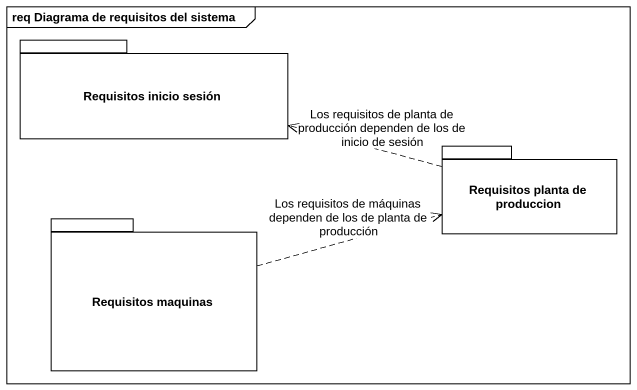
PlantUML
@startuml
mainframe req Diagrama de requisitos del sistema
package "Requisitos inicio sesión" as Requisitos_inicio_sesión {
}
package "Requisitos planta de produccion" as Requisitos_planta_de {
}
package "Requisitos maquinas" as Requisitos_maquinas {
}
Requisitos_planta_de .left.> Requisitos_inicio_sesión : Los requisitos de planta de producción dependen de los de inicio de sesión
Requisitos_maquinas .right.> Requisitos_planta_de : Los requisitos de máquinas dependen de los de planta de producción
@enduml
